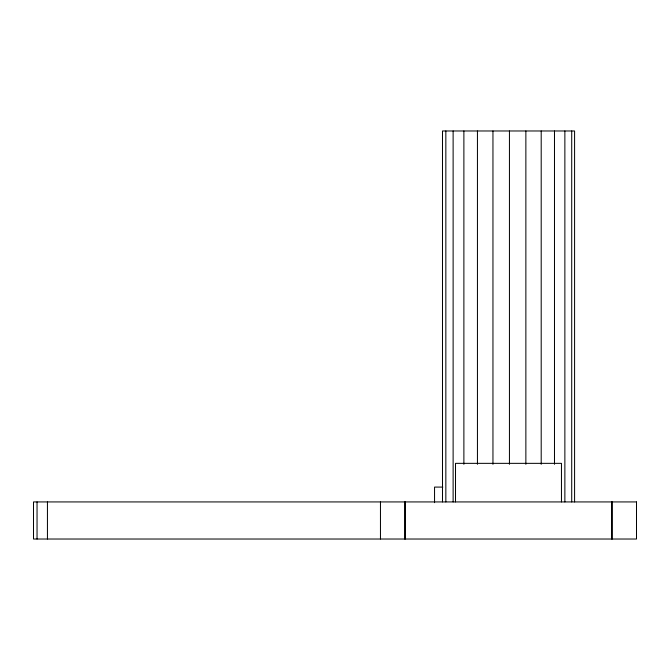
<?xml version="1.0" encoding="UTF-8"?>
<svg xmlns="http://www.w3.org/2000/svg" width="670" height="670" viewBox="0 0 670 670"><rect width="100%" height="100%" fill="white"/><g stroke="black" fill="none" stroke-linecap="round" stroke-linejoin="round"><path stroke-width="1" d="M442.828 487.09L434.545 487.09L434.545 502.668M612.346 501.931L612.346 539.023M611.534 501.931L611.534 539.023M574.584 501.931L574.584 130.977L442.493 130.977L442.493 501.931M571.711 130.977L571.711 501.931M564.869 130.977L564.869 501.931M561.46 501.931L561.46 463.347L455.508 463.347L455.508 501.931M554.484 130.977L554.484 464.31M541.201 130.977L541.201 464.31M525.866 130.977L525.866 464.31M509.443 130.977L509.443 464.31M492.953 130.977L492.953 464.31M477.442 130.977L477.442 464.31M463.883 130.977L463.883 464.31M453.121 130.977L453.121 501.931M445.843 130.977L445.843 501.931M405.425 501.931L405.425 539.023M404.613 501.931L404.613 539.023M380.459 501.931L380.459 539.023M47.436 501.931L47.436 539.023M37.043 501.931L37.043 539.023M636.5 501.931L33.5 501.931L33.5 539.023L636.5 539.023L636.5 501.931"/></g></svg>
